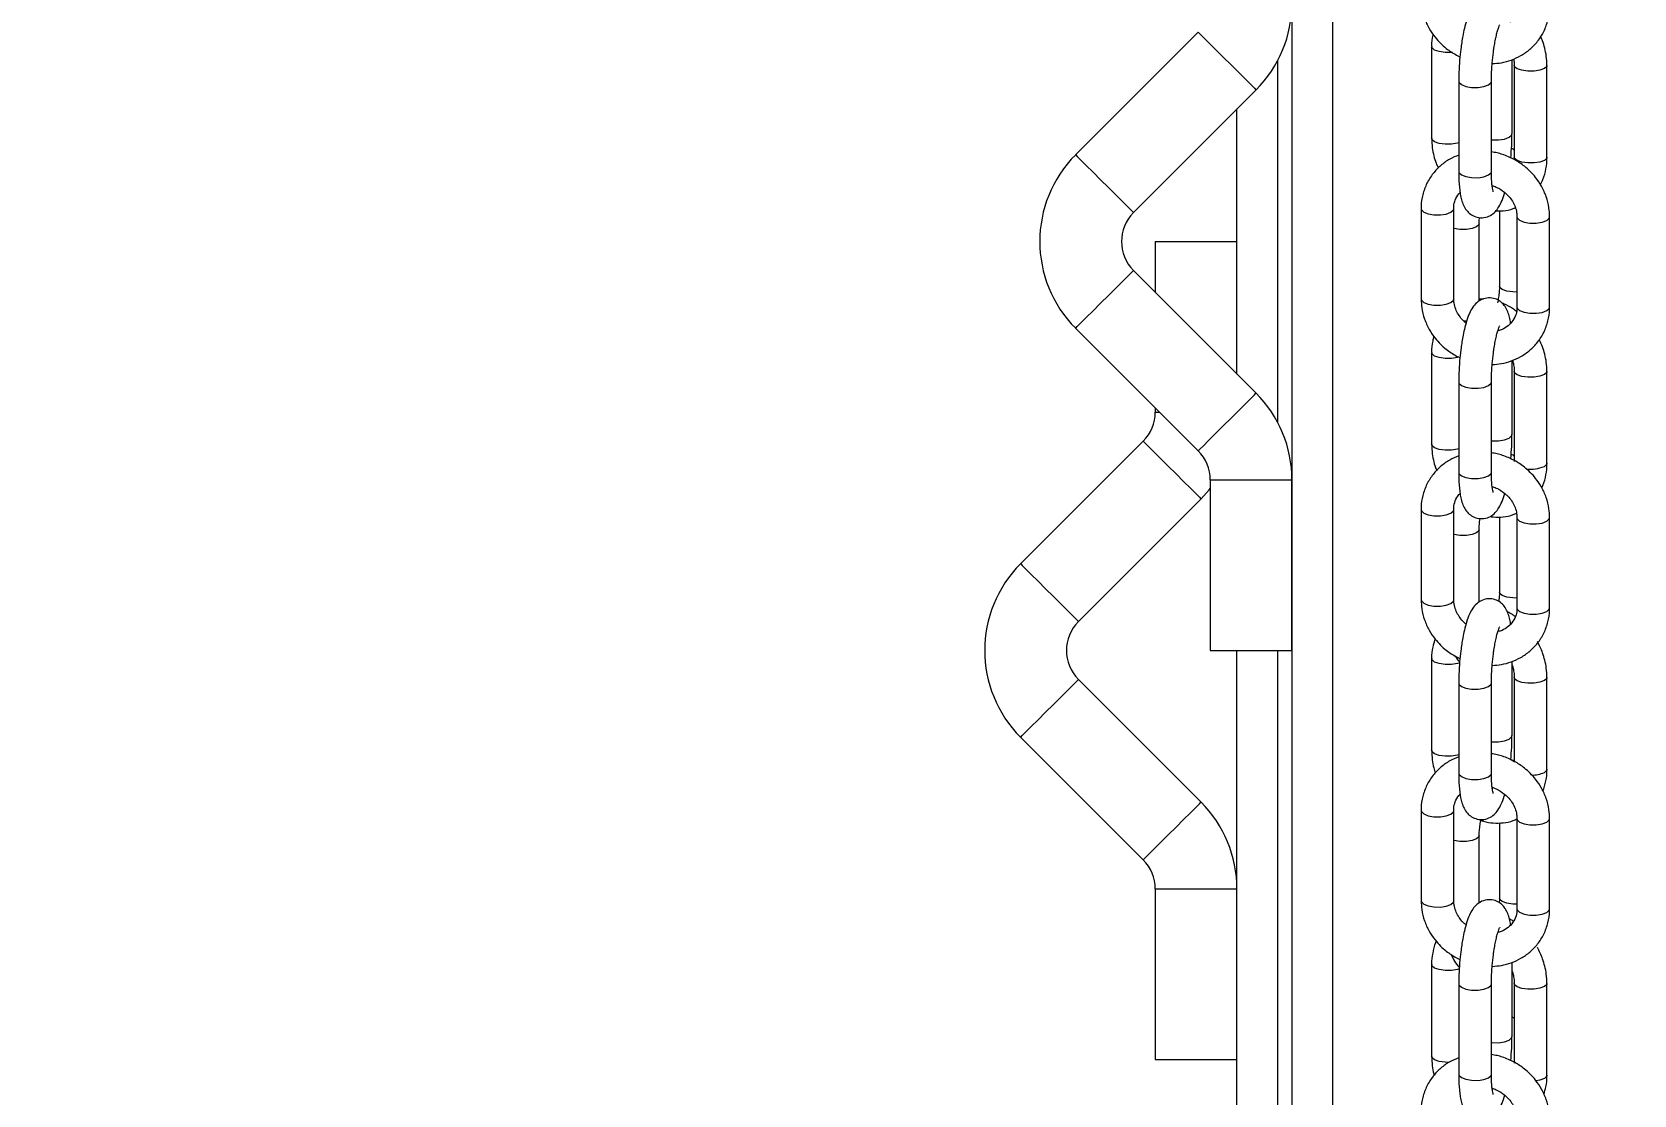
# Model space of a CAD drawing. Header units: millimetres. Extents: x -11024 to 8278, y -7837 to 5770.
# Drawn here: x -3608.6 to -3412.6, y -441.2 to -311.2 of the extents above; entities that cross this region are included whole.
import ezdxf

# ---------------------------------------------------------------- set-up
doc = ezdxf.new("R2010")
doc.units = ezdxf.units.MM
for name, color, linetype in [('DIKOM_ОБЪЕКТ', 7, 'Continuous'), ('DIKOM_РАЗМЕР_ЗОНА', 7, 'Continuous'), ('DIKOM_РАЗМЕР_ОБЪЕКТА', 7, 'Continuous')]:
    doc.layers.add(name, color=color, linetype=linetype)
doc.styles.add('style1', font='arial.ttf', dxfattribs={"width": 0.8})
doc.dimstyles.new('1-50', dxfattribs={"dimtxt": 300, "dimasz": 200, "dimexe": 100, "dimexo": 0, "dimgap": 100, "dimtad": 1, "dimtxsty": 'style1', "dimcen": 200, "dimclrd": 7, "dimclre": 7, "dimclrt": 7, "dimadec": 1, "dimazin": 2, "dimtfac": 1, "dimtmove": 0, "dimatfit": 2, "dimfxl": 0, "dimlwd": 25, "dimlwe": 18, "dimarcsym": 0})

# ---------------------------------------------------------------- blocks, each defined once
blk = doc.blocks.new('*D9')
at = {"layer": 'Defpoints', "color": 0, "transparency": 16777216}
for p in [(3740.68, 3707.51), (-8191.56, -3797.25), (-1076.12, -3797.25)]:
    blk.add_point(p, dxfattribs=at)
at = {"layer": 'DIKOM_РАЗМЕР_ОБЪЕКТА', "color": 7, "lineweight": 18, "transparency": 16777216}
for p, q in [((3740.68, 3707.51), (-8291.56, 3707.51)), ((-1076.12, -3797.25), (-8291.56, -3797.25))]:
    blk.add_line(p, q, dxfattribs=at)
at = {"layer": 'DIKOM_РАЗМЕР_ОБЪЕКТА', "color": 7, "lineweight": 25, "transparency": 16777216}
blk.add_line((-8191.56, 3507.51), (-8191.56, -3597.25), dxfattribs=at)
at = {"layer": 'DIKOM_РАЗМЕР_ОБЪЕКТА', "color": 7, "transparency": 16777216}
for points in [[(-8224.9, 3507.51), (-8158.23, 3507.51), (-8191.56, 3707.51)], [(-8224.9, -3597.25), (-8158.23, -3597.25), (-8191.56, -3797.25)]]:
    blk.add_solid(points, dxfattribs=at)
at = {"layer": 'DIKOM_РАЗМЕР_ОБЪЕКТА', "color": 7, "transparency": 16777216, "insert": (-8444.74, -44.87), "char_height": 300, "attachment_point": 5, "rotation": 90, "style": 'style1'}
blk.add_mtext('7500', dxfattribs=at)
blk = doc.blocks.new('*D10')
at = {"layer": 'Defpoints', "color": 0, "transparency": 16777216}
for p in [(-7791.31, -186.83), (6174.94, -1432.98), (6174.94, -5371.27)]:
    blk.add_point(p, dxfattribs=at)
at = {"layer": 'DIKOM_РАЗМЕР_ОБЪЕКТА', "color": 7, "lineweight": 18, "transparency": 16777216}
for p, q in [((-7791.31, -186.83), (-7791.31, -5471.27)), ((6174.94, -1432.98), (6174.94, -5471.27))]:
    blk.add_line(p, q, dxfattribs=at)
at = {"layer": 'DIKOM_РАЗМЕР_ОБЪЕКТА', "color": 7, "lineweight": 25, "transparency": 16777216}
blk.add_line((-7591.31, -5371.27), (5974.94, -5371.27), dxfattribs=at)
at = {"layer": 'DIKOM_РАЗМЕР_ОБЪЕКТА', "color": 7, "transparency": 16777216}
for points in [[(-7591.31, -5337.93), (-7591.31, -5404.6), (-7791.31, -5371.27)], [(5974.94, -5337.93), (5974.94, -5404.6), (6174.94, -5371.27)]]:
    blk.add_solid(points, dxfattribs=at)
at = {"layer": 'DIKOM_РАЗМЕР_ОБЪЕКТА', "color": 7, "transparency": 16777216, "insert": (-1343.68, -5118.1), "char_height": 300, "attachment_point": 5, "style": 'style1'}
blk.add_mtext('14000', dxfattribs=at)
blk = doc.blocks.new('*D11')
at = {"layer": 'Defpoints', "color": 0, "transparency": 16777216}
for p in [(3316.13, 5770.14), (-10574.15, -5797.25), (-1580.09, -5797.25)]:
    blk.add_point(p, dxfattribs=at)
at = {"layer": 'DIKOM_РАЗМЕР_ЗОНА', "color": 7, "lineweight": 18, "transparency": 16777216}
for p, q in [((3316.13, 5770.14), (-10674.15, 5770.14)), ((-1580.09, -5797.25), (-10674.15, -5797.25))]:
    blk.add_line(p, q, dxfattribs=at)
at = {"layer": 'DIKOM_РАЗМЕР_ЗОНА', "color": 7, "lineweight": 25, "transparency": 16777216}
blk.add_line((-10574.15, 5570.14), (-10574.15, -5597.25), dxfattribs=at)
at = {"layer": 'DIKOM_РАЗМЕР_ЗОНА', "color": 7, "transparency": 16777216}
for points in [[(-10607.49, 5570.14), (-10540.82, 5570.14), (-10574.15, 5770.14)], [(-10607.49, -5597.25), (-10540.82, -5597.25), (-10574.15, -5797.25)]]:
    blk.add_solid(points, dxfattribs=at)
at = {"layer": 'DIKOM_РАЗМЕР_ЗОНА', "color": 7, "transparency": 16777216, "insert": (-10827.33, -172.99), "char_height": 300, "attachment_point": 5, "rotation": 90, "style": 'style1'}
blk.add_mtext('11500', dxfattribs=at)

msp = doc.modelspace()

# ---------------------------------------------------------------- linework, layer by layer
at = {"layer": 'DIKOM_ОБЪЕКТ', "color": 7, "linetype": 'Continuous', "lineweight": 15}
for p, q in [((-3454.452, -1736.829), (-3454.452, 1463.171)), ((-3449.452, -1736.829), (-3449.452, 1463.171)), ((-3465.922, -311.223), (-3480.922, -326.223)), ((-3437.369, -313.015), (-3437.369, -324.239)), ((-3456.184, -358.985), (-3456.184, -314.674)), ((-3434.346, -314.041), (-3433.901, -314.234)), ((-3427.535, -323.644), (-3427.535, -314.6)), ((-3427.263, -315.305), (-3427.263, -326.528)), ((-3423.262, -326.528), (-3423.262, -315.305)), ((-3434.057, -317.215), (-3434.057, -328.251)), ((-3430.056, -328.251), (-3430.056, -317.215)), ((-3473.851, -333.294), (-3458.851, -318.294)), ((-3461.184, -353.032), (-3461.184, -320.627)), ((-3427.691, -326.625), (-3427.648, -326.213)), ((-3427.275, -326.523), (-3427.278, -326.863)), ((-3438.662, -332.81), (-3438.662, -343.846)), ((-3434.662, -343.846), (-3434.662, -332.81)), ((-3429.08, -333.079), (-3429.08, -342.301)), ((-3431.551, -344.123), (-3431.551, -334.654)), ((-3426.93, -333.8), (-3426.93, -344.836)), ((-3422.974, -333.965), (-3422.93, -333.798)), ((-3422.93, -344.836), (-3422.93, -333.8)), ((-3471.19, -336.829), (-3471.19, -343.026)), ((-3471.19, -336.829), (-3461.19, -336.829)), ((-3461.19, -353.026), (-3461.19, -336.829)), ((-3458.851, -355.365), (-3473.851, -340.365)), ((-3434.707, -344.011), (-3434.662, -343.846)), ((-3431.032, -343.869), (-3431.551, -343.877)), ((-3480.922, -347.436), (-3465.922, -362.436)), ((-3437.369, -350.427), (-3437.369, -361.651)), ((-3434.346, -350.828), (-3433.901, -351.021)), ((-3427.535, -360.431), (-3427.535, -351.387)), ((-3427.263, -352.717), (-3427.263, -363.708)), ((-3423.262, -363.94), (-3423.262, -352.717)), ((-3434.057, -354.002), (-3434.057, -365.038)), ((-3430.056, -365.038), (-3430.056, -354.002)), ((-3471.19, -357.168), (-3471.19, -357.687)), ((-3471.19, -357.687), (-3470.671, -357.687)), ((-3472.654, -361.223), (-3487.654, -376.223)), ((-3427.691, -363.412), (-3427.648, -363)), ((-3464.457, -365.971), (-3464.457, -386.829)), ((-3464.457, -365.971), (-3454.458, -365.971)), ((-3454.458, -386.829), (-3454.458, -365.971)), ((-3480.583, -383.294), (-3465.583, -368.294)), ((-3438.662, -369.597), (-3438.662, -380.633)), ((-3434.662, -380.633), (-3434.662, -369.597)), ((-3431.551, -380.91), (-3431.551, -372.066)), ((-3429.08, -370.49), (-3429.08, -379.713)), ((-3426.93, -370.587), (-3426.93, -381.623)), ((-3422.974, -370.752), (-3422.93, -370.585)), ((-3422.93, -381.623), (-3422.93, -370.587)), ((-3434.707, -380.798), (-3434.662, -380.633)), ((-3464.457, -386.829), (-3454.458, -386.829)), ((-3461.184, -787.318), (-3461.184, -386.829)), ((-3456.184, -2136.829), (-3456.184, -386.829)), ((-3437.369, -387.839), (-3437.369, -399.063)), ((-3434.346, -387.615), (-3433.901, -387.807)), ((-3427.535, -397.217), (-3427.535, -388.174)), ((-3465.583, -405.365), (-3480.583, -390.365)), ((-3434.057, -390.789), (-3434.057, -401.824)), ((-3430.056, -401.824), (-3430.056, -390.789)), ((-3427.263, -390.129), (-3427.263, -400.495)), ((-3423.262, -401.352), (-3423.262, -390.129)), ((-3487.654, -397.436), (-3472.654, -412.436)), ((-3427.691, -400.199), (-3427.648, -399.786)), ((-3438.662, -406.383), (-3438.662, -417.419)), ((-3434.662, -417.419), (-3434.662, -406.383)), ((-3426.93, -407.373), (-3426.93, -418.409)), ((-3422.974, -407.538), (-3422.93, -407.372)), ((-3422.93, -418.409), (-3422.93, -407.373)), ((-3431.551, -417.696), (-3431.551, -409.478)), ((-3429.08, -407.902), (-3429.08, -417.125)), ((-3471.19, -415.971), (-3471.19, -436.829)), ((-3471.19, -415.971), (-3461.19, -415.971)), ((-3461.19, -436.829), (-3461.19, -415.971)), ((-3434.707, -417.584), (-3434.662, -417.419)), ((-3437.369, -425.251), (-3437.369, -436.475)), ((-3434.346, -424.401), (-3433.901, -424.594)), ((-3427.535, -434.004), (-3427.535, -424.96)), ((-3434.057, -427.575), (-3434.057, -438.611)), ((-3430.056, -438.611), (-3430.056, -427.575)), ((-3427.263, -427.541), (-3427.263, -437.282)), ((-3423.262, -438.764), (-3423.262, -427.541)), ((-3427.263, -431.784), (-3427.535, -431.674)), ((-3471.19, -436.829), (-3461.19, -436.829)), ((-3427.691, -436.985), (-3427.648, -436.573))]:
    msp.add_line(p, q, dxfattribs=at)
at = {"layer": 'DIKOM_ОБЪЕКТ', "color": 7, "linetype": 'Continuous', "lineweight": 15, "flags": 128}
for points in [[(-3465.922, -311.223), (-3465.914, -311.231), (-3465.718, -311.427), (-3465.275, -311.87), (-3464.618, -312.527), (-3463.795, -313.35), (-3462.868, -314.277), (-3461.905, -315.24), (-3460.978, -316.167), (-3460.155, -316.99), (-3459.498, -317.647), (-3459.055, -318.09), (-3458.859, -318.286), (-3458.851, -318.294)], [(-3434.863, -313.7), (-3434.94, -313.706), (-3435.72, -313.712), (-3436.447, -313.611), (-3437.01, -313.42), (-3437.322, -313.167), (-3437.369, -313.016)], [(-3423.262, -315.304), (-3423.293, -315.429), (-3423.578, -315.686), (-3424.119, -315.885), (-3424.834, -315.996), (-3425.614, -316.001), (-3426.341, -315.901), (-3426.904, -315.709), (-3427.216, -315.456), (-3427.263, -315.301)], [(-3434.057, -317.209), (-3434.024, -317.357), (-3433.736, -317.641), (-3433.193, -317.861), (-3432.477, -317.983)], [(-3432.477, -317.983), (-3431.696, -317.988), (-3430.971, -317.875), (-3430.411, -317.661), (-3430.101, -317.38), (-3430.056, -317.214)], [(-3434.057, -324.773), (-3434.225, -324.819), (-3434.94, -324.93), (-3435.72, -324.935), (-3436.447, -324.835), (-3437.01, -324.643), (-3437.322, -324.39), (-3437.369, -324.24)], [(-3430.056, -324.402), (-3429.956, -324.412), (-3429.175, -324.416), (-3428.45, -324.304), (-3427.89, -324.09), (-3427.58, -323.809), (-3427.536, -323.65)], [(-3480.922, -326.223), (-3480.914, -326.231), (-3480.718, -326.427), (-3480.275, -326.87), (-3479.618, -327.527), (-3478.795, -328.35), (-3477.868, -329.277), (-3476.905, -330.24), (-3475.978, -331.167), (-3475.155, -331.989), (-3474.498, -332.647), (-3474.055, -333.09), (-3473.859, -333.286), (-3473.851, -333.294)], [(-3423.578, -326.91), (-3424.119, -327.109), (-3424.834, -327.22), (-3425.614, -327.225), (-3426.341, -327.124), (-3426.904, -326.933), (-3427.216, -326.68), (-3427.263, -326.528)], [(-3423.262, -326.528), (-3423.293, -326.653), (-3423.578, -326.91)], [(-3434.057, -328.251), (-3434.024, -328.393), (-3433.736, -328.677), (-3433.193, -328.897), (-3432.477, -329.019), (-3431.696, -329.024), (-3430.971, -328.911), (-3430.411, -328.697), (-3430.101, -328.416), (-3430.056, -328.251)], [(-3438.662, -332.811), (-3438.629, -332.951), (-3438.342, -333.236), (-3437.798, -333.456), (-3437.082, -333.578), (-3436.302, -333.582), (-3435.577, -333.47), (-3435.016, -333.256), (-3434.707, -332.975), (-3434.662, -332.814)], [(-3431.551, -334.653), (-3431.582, -334.779), (-3431.866, -335.036), (-3432.407, -335.235), (-3433.122, -335.345), (-3433.903, -335.351), (-3434.629, -335.25), (-3434.662, -335.242)], [(-3426.93, -333.796), (-3426.897, -333.941), (-3426.61, -334.226), (-3426.066, -334.446), (-3425.35, -334.568), (-3424.57, -334.572), (-3423.844, -334.459), (-3423.284, -334.246), (-3422.974, -333.965)], [(-3480.922, -347.436), (-3480.914, -347.428), (-3480.718, -347.232), (-3480.275, -346.789), (-3479.618, -346.132), (-3478.795, -345.309), (-3477.868, -344.382), (-3476.905, -343.419), (-3475.978, -342.492), (-3475.155, -341.669), (-3474.498, -341.012), (-3474.055, -340.569), (-3473.859, -340.373), (-3473.851, -340.365)], [(-3426.93, -343.007), (-3427.432, -342.998), (-3428.159, -342.897), (-3428.721, -342.706), (-3429.034, -342.453), (-3429.08, -342.303)], [(-3438.662, -343.846), (-3438.629, -343.987), (-3438.342, -344.272), (-3437.798, -344.492), (-3437.082, -344.614), (-3436.302, -344.618), (-3435.577, -344.506), (-3435.016, -344.292), (-3434.707, -344.011)], [(-3426.93, -344.836), (-3426.897, -344.977), (-3426.61, -345.262), (-3426.066, -345.482), (-3425.35, -345.604), (-3424.57, -345.608), (-3423.844, -345.495), (-3423.284, -345.282), (-3422.974, -345.001), (-3422.93, -344.836)], [(-3433.081, -346.566), (-3433.122, -346.569), (-3433.425, -346.584)], [(-3434.043, -350.957), (-3434.225, -351.008), (-3434.94, -351.118), (-3435.72, -351.124), (-3436.447, -351.023), (-3437.01, -350.832), (-3437.322, -350.579), (-3437.369, -350.428)], [(-3423.262, -352.716), (-3423.293, -352.841), (-3423.578, -353.098), (-3424.119, -353.297), (-3424.834, -353.408), (-3425.614, -353.413), (-3426.341, -353.313), (-3426.904, -353.121), (-3427.216, -352.868), (-3427.263, -352.713)], [(-3434.057, -353.995), (-3434.024, -354.143), (-3433.736, -354.428), (-3433.193, -354.648), (-3432.477, -354.77)], [(-3432.477, -354.77), (-3431.696, -354.774), (-3430.971, -354.661), (-3430.411, -354.448), (-3430.101, -354.167), (-3430.056, -354)], [(-3465.922, -362.436), (-3465.914, -362.428), (-3465.718, -362.232), (-3465.275, -361.789), (-3464.618, -361.132), (-3463.795, -360.309), (-3462.868, -359.382), (-3461.905, -358.419), (-3460.978, -357.492), (-3460.155, -356.669), (-3459.498, -356.012), (-3459.055, -355.569), (-3458.859, -355.373), (-3458.851, -355.365)], [(-3430.056, -361.189), (-3429.956, -361.198), (-3429.175, -361.203), (-3428.45, -361.09), (-3427.89, -360.877), (-3427.58, -360.596), (-3427.536, -360.437)], [(-3472.654, -361.223), (-3472.646, -361.231), (-3472.45, -361.427), (-3472.007, -361.87), (-3471.35, -362.527), (-3470.527, -363.35), (-3469.6, -364.277), (-3468.637, -365.24), (-3467.71, -366.167), (-3466.887, -366.99), (-3466.23, -367.647), (-3465.787, -368.09), (-3465.591, -368.286), (-3465.583, -368.294)], [(-3434.057, -362.185), (-3434.225, -362.231), (-3434.94, -362.342), (-3435.72, -362.347), (-3436.447, -362.247), (-3437.01, -362.055), (-3437.322, -361.802), (-3437.369, -361.652)], [(-3423.262, -363.94), (-3423.293, -364.065), (-3423.578, -364.322)], [(-3434.057, -365.038), (-3434.024, -365.179), (-3433.736, -365.464), (-3433.193, -365.684), (-3432.477, -365.806), (-3431.696, -365.81), (-3430.971, -365.697), (-3430.411, -365.484), (-3430.101, -365.203), (-3430.056, -365.038)], [(-3465.583, -368.294), (-3464.595, -367.203), (-3464.457, -367.034)], [(-3438.662, -369.598), (-3438.629, -369.738), (-3438.342, -370.023), (-3437.798, -370.243), (-3437.082, -370.364), (-3436.302, -370.369), (-3435.577, -370.256), (-3435.016, -370.043), (-3434.707, -369.762), (-3434.662, -369.601)], [(-3431.551, -372.065), (-3431.582, -372.19), (-3431.866, -372.448), (-3432.407, -372.647), (-3433.122, -372.757), (-3433.903, -372.763), (-3434.629, -372.662), (-3434.662, -372.654)], [(-3426.93, -370.582), (-3426.897, -370.728), (-3426.61, -371.013), (-3426.066, -371.233), (-3425.35, -371.354), (-3424.57, -371.359), (-3423.844, -371.246), (-3423.284, -371.033), (-3422.974, -370.752)], [(-3487.654, -376.223), (-3487.646, -376.231), (-3487.45, -376.427), (-3487.007, -376.87), (-3486.35, -377.527), (-3485.527, -378.35), (-3484.6, -379.277), (-3483.637, -380.24), (-3482.71, -381.167), (-3481.887, -381.99), (-3481.23, -382.647), (-3480.787, -383.09), (-3480.591, -383.286), (-3480.583, -383.294)], [(-3426.93, -380.419), (-3427.432, -380.41), (-3428.159, -380.309), (-3428.721, -380.118), (-3429.034, -379.865), (-3429.08, -379.715)], [(-3438.662, -380.633), (-3438.629, -380.774), (-3438.342, -381.059), (-3437.798, -381.279), (-3437.082, -381.4), (-3436.302, -381.405), (-3435.577, -381.292), (-3435.016, -381.079), (-3434.707, -380.798)], [(-3426.93, -381.623), (-3426.897, -381.764), (-3426.61, -382.049), (-3426.066, -382.269), (-3425.35, -382.39), (-3424.57, -382.395), (-3423.844, -382.282), (-3423.284, -382.069), (-3422.974, -381.788), (-3422.93, -381.623)], [(-3433.921, -388.328), (-3434.225, -388.42), (-3434.94, -388.53), (-3435.72, -388.536), (-3436.447, -388.435), (-3437.01, -388.244), (-3437.322, -387.991), (-3437.369, -387.84)], [(-3487.654, -397.436), (-3487.646, -397.428), (-3487.45, -397.232), (-3487.007, -396.789), (-3486.35, -396.132), (-3485.527, -395.309), (-3484.6, -394.382), (-3483.637, -393.419), (-3482.71, -392.492), (-3481.887, -391.669), (-3481.23, -391.012), (-3480.787, -390.569), (-3480.591, -390.373), (-3480.583, -390.365)], [(-3434.057, -390.782), (-3434.024, -390.93), (-3433.736, -391.215), (-3433.193, -391.435), (-3432.477, -391.556)], [(-3432.477, -391.556), (-3431.696, -391.561), (-3430.971, -391.448), (-3430.411, -391.235), (-3430.101, -390.954), (-3430.056, -390.787)], [(-3423.262, -390.128), (-3423.293, -390.253), (-3423.578, -390.51), (-3424.119, -390.709), (-3424.834, -390.82), (-3425.614, -390.825), (-3426.341, -390.725), (-3426.904, -390.533), (-3427.216, -390.28), (-3427.263, -390.125)], [(-3430.056, -397.976), (-3429.956, -397.985), (-3429.175, -397.99), (-3428.45, -397.877), (-3427.89, -397.664), (-3427.58, -397.382), (-3427.536, -397.224)], [(-3434.057, -399.597), (-3434.225, -399.643), (-3434.94, -399.754), (-3435.72, -399.759), (-3436.447, -399.659), (-3437.01, -399.467), (-3437.322, -399.214), (-3437.369, -399.064)], [(-3423.262, -401.352), (-3423.293, -401.477), (-3423.578, -401.734)], [(-3434.057, -401.824), (-3434.024, -401.966), (-3433.736, -402.251), (-3433.193, -402.471), (-3432.477, -402.592), (-3431.696, -402.597), (-3430.971, -402.484), (-3430.411, -402.271), (-3430.101, -401.989), (-3430.056, -401.824)], [(-3472.654, -412.436), (-3472.646, -412.428), (-3472.45, -412.232), (-3472.007, -411.789), (-3471.35, -411.132), (-3470.527, -410.309), (-3469.6, -409.382), (-3468.637, -408.419), (-3467.71, -407.492), (-3466.887, -406.669), (-3466.23, -406.012), (-3465.787, -405.569), (-3465.591, -405.373), (-3465.583, -405.365)], [(-3438.662, -406.385), (-3438.629, -406.525), (-3438.342, -406.81), (-3437.798, -407.03), (-3437.082, -407.151), (-3436.302, -407.156), (-3435.577, -407.043), (-3435.016, -406.83), (-3434.707, -406.548), (-3434.662, -406.388)], [(-3426.93, -407.369), (-3426.897, -407.515), (-3426.61, -407.8), (-3426.066, -408.02), (-3425.35, -408.141), (-3424.57, -408.146), (-3423.844, -408.033), (-3423.284, -407.819), (-3422.974, -407.538)], [(-3431.551, -409.477), (-3431.582, -409.602), (-3431.866, -409.86), (-3432.407, -410.059), (-3433.122, -410.169), (-3433.903, -410.175), (-3434.629, -410.074), (-3434.662, -410.066)], [(-3438.662, -417.419), (-3438.629, -417.561), (-3438.342, -417.846), (-3437.798, -418.066), (-3437.082, -418.187), (-3436.302, -418.192), (-3435.577, -418.079), (-3435.016, -417.866), (-3434.707, -417.584)], [(-3426.93, -417.831), (-3427.432, -417.822), (-3428.159, -417.721), (-3428.721, -417.53), (-3429.034, -417.277), (-3429.08, -417.127)], [(-3426.93, -418.409), (-3426.897, -418.551), (-3426.61, -418.836), (-3426.066, -419.055), (-3425.35, -419.177), (-3424.57, -419.182), (-3423.844, -419.069), (-3423.284, -418.856), (-3422.974, -418.574), (-3422.93, -418.409)], [(-3433.961, -425.754), (-3434.225, -425.832), (-3434.94, -425.942), (-3435.72, -425.948), (-3436.447, -425.847), (-3437.01, -425.656), (-3437.322, -425.403), (-3437.369, -425.252)], [(-3434.057, -427.569), (-3434.024, -427.717), (-3433.736, -428.001), (-3433.193, -428.221), (-3432.477, -428.343)], [(-3432.477, -428.343), (-3431.696, -428.348), (-3430.971, -428.235), (-3430.411, -428.021), (-3430.101, -427.74), (-3430.056, -427.574)], [(-3423.262, -427.539), (-3423.293, -427.665), (-3423.578, -427.922), (-3424.119, -428.121), (-3424.834, -428.232), (-3425.614, -428.237), (-3426.341, -428.137), (-3426.904, -427.945), (-3427.216, -427.692), (-3427.263, -427.537)], [(-3430.056, -434.762), (-3429.956, -434.772), (-3429.175, -434.777), (-3428.45, -434.664), (-3427.89, -434.45), (-3427.58, -434.169), (-3427.536, -434.01)], [(-3435.222, -437.18), (-3435.72, -437.171), (-3436.447, -437.071), (-3437.01, -436.879), (-3437.322, -436.626), (-3437.369, -436.476)], [(-3434.057, -438.611), (-3434.024, -438.753), (-3433.736, -439.037), (-3433.193, -439.257), (-3432.477, -439.379), (-3431.696, -439.384), (-3430.971, -439.271), (-3430.411, -439.057), (-3430.101, -438.776), (-3430.056, -438.611)], [(-3423.262, -438.764), (-3423.293, -438.889), (-3423.578, -439.146)], [(-3423.578, -439.146), (-3424.119, -439.345), (-3424.595, -439.431)]]:
    msp.add_lwpolyline(points, dxfattribs=at)
at = {"layer": 'DIKOM_ОБЪЕКТ', "color": 7, "linetype": 'Continuous', "lineweight": 15}
for centre, radius, start, end in [((-3469.458, -307.687), 15, 315, 0), ((-3470.315, -336.829), 15, 135, 225), ((-3470.315, -336.829), 5, 135, 225), ((-3469.458, -365.971), 15, 0, 45), ((-3476.19, -357.687), 5, 315, 0), ((-3469.458, -365.971), 5, 0, 45), ((-3425.26, -360.247), 4.408, 262.85044, 292.4295), ((-3477.048, -386.829), 15, 135, 225), ((-3477.048, -386.829), 5, 135, 225), ((-3425.119, -398.237), 3.821, 269.96151, 293.77721), ((-3476.19, -415.971), 15, 0, 45), ((-3476.19, -415.971), 5, 0, 45)]:
    msp.add_arc(centre, radius, start, end, dxfattribs=at)
for points, knots in [([(-3438.638, -307.061), (-3438.632, -307.425), (-3438.617, -308.254), (-3438.279, -309.517), (-3437.72, -310.765), (-3437.031, -311.79), (-3436.309, -312.595), (-3435.459, -313.361), (-3434.768, -313.783), (-3434.346, -314.041)], [0, 0, 0, 0, 0.1299677, 0.296243, 0.4584187, 0.608157, 0.7230869, 0.8310062, 1, 1, 1, 1]), ([(-3427.706, -310.018), (-3427.715, -309.952), (-3427.756, -309.631), (-3427.877, -309.121), (-3428.09, -308.48), (-3428.426, -307.881), (-3428.937, -307.357), (-3429.608, -306.997), (-3430.432, -306.881), (-3431.25, -307.085), (-3431.916, -307.541), (-3432.402, -308.132), (-3432.773, -308.842), (-3433.091, -309.719), (-3433.353, -310.701), (-3433.547, -311.632), (-3433.692, -312.486), (-3433.83, -313.462), (-3433.901, -314.195), (-3433.944, -314.646)], [0, 0, 0, 0, 0.015705, 0.0761447, 0.1395539, 0.1989892, 0.2476949, 0.2972637, 0.3499864, 0.4072539, 0.4610837, 0.5213086, 0.5969339, 0.6808847, 0.7577765, 0.8216574, 0.8711436, 0.9207438, 1, 1, 1, 1]), ([(-3429.965, -315.084), (-3429.586, -315.056), (-3428.783, -314.996), (-3427.591, -314.664), (-3426.41, -314.125), (-3425.315, -313.355), (-3424.359, -312.36), (-3423.588, -311.149), (-3423.111, -309.792), (-3422.906, -308.728), (-3422.947, -308.153), (-3422.954, -308.047)], [0, 0, 0, 0, 0.100926, 0.2132952, 0.33017442, 0.4512268, 0.57660887, 0.70699745, 0.84350924, 0.97131299, 1, 1, 1, 1]), ([(-3437.205, -311.469), (-3437.218, -311.513), (-3437.349, -311.973), (-3437.397, -312.505), (-3437.364, -312.987), (-3437.362, -313.018)], [0, 0, 0, 0, 0.0905133, 0.9402885, 1, 1, 1, 1]), ([(-3430.055, -317.214), (-3430.054, -317.026), (-3430.052, -316.597), (-3430.022, -315.845), (-3429.954, -314.846), (-3429.856, -313.935), (-3429.738, -313.093), (-3429.628, -312.443), (-3429.49, -311.77), (-3429.347, -311.198), (-3429.208, -310.75), (-3429.102, -310.468), (-3429.03, -310.336), (-3429.042, -310.352), (-3429.044, -310.356)], [0, 0, 0, 0, 0.0688381, 0.1569671, 0.2583567, 0.4057976, 0.4635221, 0.5565717, 0.6477983, 0.7393859, 0.827004, 0.9080623, 0.9807938, 1, 1, 1, 1]), ([(-3423.269, -315.302), (-3423.281, -314.923), (-3423.302, -314.219), (-3423.512, -313.212), (-3423.734, -312.4), (-3423.955, -311.941), (-3424.04, -311.765)], [0, 0, 0, 0, 0.3164183, 0.5888547, 0.8422208, 1, 1, 1, 1]), ([(-3433.944, -314.646), (-3433.98, -315.147), (-3434.029, -315.844), (-3434.055, -316.696), (-3434.053, -317.043), (-3434.053, -317.209)], [0, 0, 0, 0, 0.5721797, 0.7960649, 1, 1, 1, 1]), ([(-3427.344, -314.512), (-3427.313, -314.678), (-3427.262, -314.951), (-3427.272, -315.201), (-3427.275, -315.299)], [0, 0, 0, 0, 0.6092919, 1, 1, 1, 1]), ([(-3437.362, -324.241), (-3437.351, -324.62), (-3437.329, -325.325), (-3437.12, -326.332), (-3436.887, -327.171), (-3436.653, -327.656), (-3436.555, -327.858)], [0, 0, 0, 0, 0.30916037, 0.57531942, 0.8228313, 1, 1, 1, 1]), ([(-3427.648, -326.213), (-3427.612, -325.712), (-3427.563, -325.015), (-3427.537, -324.163), (-3427.539, -323.816), (-3427.539, -323.65)], [0, 0, 0, 0, 0.5721119, 0.7960089, 1, 1, 1, 1]), ([(-3434.057, -326.259), (-3434.428, -326.414), (-3435.212, -326.742), (-3436.276, -327.507), (-3437.233, -328.498), (-3438.004, -329.71), (-3438.481, -331.067), (-3438.686, -332.131), (-3438.645, -332.707), (-3438.638, -332.812)], [0, 0, 0, 0, 0.1393354, 0.2948722, 0.4559767, 0.6235041, 0.7989103, 0.9631218, 1, 1, 1, 1]), ([(-3422.954, -333.798), (-3422.96, -333.434), (-3422.975, -332.605), (-3423.313, -331.342), (-3423.871, -330.094), (-3424.562, -329.07), (-3425.282, -328.263), (-3426.136, -327.505), (-3427.259, -326.757), (-3428.413, -326.264), (-3429.366, -325.982), (-3429.82, -325.914), (-3430.056, -325.878)], [0, 0, 0, 0, 0.0969032, 0.2209069, 0.3418486, 0.4535109, 0.539218, 0.6196983, 0.7457273, 0.8819531, 0.9385489, 1, 1, 1, 1]), ([(-3427.263, -325.661), (-3427.304, -325.622), (-3427.402, -325.53), (-3427.529, -325.482), (-3427.602, -325.454)], [0, 0, 0, 0, 0.4270183, 1, 1, 1, 1]), ([(-3424.07, -329.862), (-3423.956, -329.654), (-3423.632, -329.063), (-3423.375, -327.96), (-3423.233, -327.039), (-3423.267, -326.557), (-3423.269, -326.526)], [0, 0, 0, 0, 0.20998655, 0.59708557, 0.97361859, 1, 1, 1, 1]), ([(-3434.053, -328.245), (-3434.054, -328.378), (-3434.056, -328.812), (-3434.029, -329.506), (-3433.967, -330.312), (-3433.866, -331.055), (-3433.717, -331.742), (-3433.502, -332.378), (-3433.166, -332.979), (-3432.655, -333.502), (-3431.983, -333.862), (-3431.161, -333.978), (-3430.342, -333.774), (-3429.676, -333.318), (-3429.19, -332.728), (-3428.821, -332.01), (-3428.575, -331.379), (-3428.457, -330.93), (-3428.437, -330.852)], [0, 0, 0, 0, 0.02816714, 0.09190058, 0.15825374, 0.22551564, 0.29405764, 0.36595502, 0.43334689, 0.48857982, 0.54478989, 0.60459265, 0.6695192, 0.73058148, 0.79884019, 0.88460796, 0.97981181, 1, 1, 1, 1]), ([(-3429.829, -330.74), (-3429.828, -330.742), (-3429.811, -330.775), (-3429.868, -330.632), (-3429.925, -330.335), (-3429.997, -329.813), (-3430.041, -329.126), (-3430.06, -328.562), (-3430.056, -328.272), (-3430.055, -328.25)], [0, 0, 0, 0, 0.0147903, 0.1783189, 0.3526205, 0.5396457, 0.7833561, 0.9834332, 1, 1, 1, 1]), ([(-3434.641, -332.811), (-3434.647, -332.722), (-3434.671, -332.349), (-3434.482, -331.723), (-3434.222, -331.14), (-3433.94, -330.889), (-3433.886, -330.841)], [0, 0, 0, 0, 0.1158266, 0.4856578, 0.9011243, 1, 1, 1, 1]), ([(-3429.966, -329.994), (-3429.895, -330.013), (-3429.618, -330.089), (-3429.359, -330.225), (-3429.167, -330.327)], [0, 0, 0, 0, 0.256682, 1, 1, 1, 1]), ([(-3429.167, -330.327), (-3428.842, -330.534), (-3428.388, -330.824), (-3427.851, -331.384), (-3427.464, -331.904), (-3427.137, -332.574), (-3426.948, -333.225), (-3426.95, -333.63), (-3426.951, -333.798)], [0, 0, 0, 0, 0.247196, 0.3461305, 0.5102284, 0.6814958, 0.8679172, 1, 1, 1, 1]), ([(-3429.527, -333.085), (-3429.22, -333.089), (-3428.494, -333.099), (-3427.677, -332.946), (-3427.219, -332.723), (-3427.133, -332.681)], [0, 0, 0, 0, 0.3720415, 0.8820157, 1, 1, 1, 1]), ([(-3431.549, -334.652), (-3431.55, -334.641), (-3431.559, -334.448), (-3431.546, -334.183), (-3431.515, -333.929), (-3431.509, -333.88)], [0, 0, 0, 0, 0.0450264, 0.8159429, 1, 1, 1, 1]), ([(-3429.082, -342.303), (-3429.081, -342.314), (-3429.072, -342.508), (-3429.104, -342.962), (-3429.172, -343.627), (-3429.269, -344.093), (-3429.315, -344.316)], [0, 0, 0, 0, 0.01788678, 0.32084429, 0.6748653, 1, 1, 1, 1]), ([(-3438.638, -343.848), (-3438.632, -344.211), (-3438.617, -345.04), (-3438.279, -346.304), (-3437.72, -347.552), (-3437.031, -348.577), (-3436.309, -349.381), (-3435.459, -350.147), (-3434.768, -350.57), (-3434.346, -350.828)], [0, 0, 0, 0, 0.1299671, 0.2962418, 0.4584229, 0.6081549, 0.7230843, 0.8310032, 1, 1, 1, 1]), ([(-3433.155, -346.794), (-3433.223, -346.748), (-3433.417, -346.616), (-3433.736, -346.257), (-3434.13, -345.744), (-3434.454, -345.071), (-3434.644, -344.421), (-3434.642, -344.016), (-3434.641, -343.848)], [0, 0, 0, 0, 0.0653547, 0.1882122, 0.3919897, 0.6046703, 0.8361693, 1, 1, 1, 1]), ([(-3427.706, -346.805), (-3427.715, -346.738), (-3427.756, -346.418), (-3427.877, -345.907), (-3428.09, -345.266), (-3428.426, -344.667), (-3428.937, -344.144), (-3429.608, -343.784), (-3430.432, -343.667), (-3431.25, -343.871), (-3431.916, -344.328), (-3432.402, -344.919), (-3432.773, -345.629), (-3433.091, -346.506), (-3433.353, -347.487), (-3433.547, -348.419), (-3433.692, -349.273), (-3433.83, -350.249), (-3433.901, -350.982), (-3433.944, -351.433)], [0, 0, 0, 0, 0.0157238, 0.0761636, 0.1395708, 0.1989886, 0.2476944, 0.2972619, 0.3499847, 0.4072524, 0.4610822, 0.5213072, 0.5969307, 0.680884, 0.7577759, 0.8216569, 0.87114, 0.9207437, 1, 1, 1, 1]), ([(-3429.965, -351.87), (-3429.586, -351.842), (-3428.783, -351.783), (-3427.591, -351.451), (-3426.41, -350.911), (-3425.315, -350.141), (-3424.359, -349.147), (-3423.588, -347.936), (-3423.111, -346.579), (-3422.906, -345.514), (-3422.947, -344.939), (-3422.954, -344.834)], [0, 0, 0, 0, 0.1009269, 0.2132966, 0.3301763, 0.4512291, 0.5766117, 0.7069966, 0.8435136, 0.9713178, 1, 1, 1, 1]), ([(-3426.951, -344.834), (-3426.945, -344.923), (-3426.922, -345.296), (-3427.1, -345.93), (-3427.501, -346.678), (-3428.15, -347.269), (-3428.759, -347.624), (-3429.164, -347.708), (-3429.264, -347.729)], [0, 0, 0, 0, 0.0643069, 0.2693524, 0.4997605, 0.7238812, 0.9321813, 1, 1, 1, 1]), ([(-3427.002, -345.375), (-3427.16, -345.256), (-3427.632, -344.898), (-3428.223, -344.563), (-3428.663, -344.412), (-3428.745, -344.384)], [0, 0, 0, 0, 0.2904697, 0.8687119, 1, 1, 1, 1]), ([(-3437.082, -348.44), (-3437.139, -348.63), (-3437.32, -349.233), (-3437.398, -349.917), (-3437.364, -350.399), (-3437.362, -350.43)], [0, 0, 0, 0, 0.3002062, 0.9540288, 1, 1, 1, 1]), ([(-3430.055, -354.001), (-3430.054, -353.812), (-3430.052, -353.384), (-3430.022, -352.632), (-3429.954, -351.633), (-3429.856, -350.721), (-3429.738, -349.88), (-3429.628, -349.23), (-3429.49, -348.557), (-3429.347, -347.985), (-3429.208, -347.537), (-3429.102, -347.254), (-3429.03, -347.122), (-3429.042, -347.139), (-3429.044, -347.142)], [0, 0, 0, 0, 0.0688359, 0.1569699, 0.2583719, 0.4058212, 0.463549, 0.5565979, 0.6478351, 0.7394233, 0.8270464, 0.908112, 0.9808464, 1, 1, 1, 1]), ([(-3423.269, -352.714), (-3423.281, -352.335), (-3423.302, -351.631), (-3423.51, -350.624), (-3423.777, -349.687), (-3424.06, -349.109), (-3424.205, -348.813)], [0, 0, 0, 0, 0.2855917, 0.5315327, 0.7602096, 1, 1, 1, 1]), ([(-3433.944, -351.433), (-3433.98, -351.934), (-3434.029, -352.631), (-3434.055, -353.483), (-3434.053, -353.83), (-3434.053, -353.995)], [0, 0, 0, 0, 0.5721697, 0.7960816, 1, 1, 1, 1]), ([(-3427.469, -351.356), (-3427.435, -351.48), (-3427.337, -351.835), (-3427.264, -352.301), (-3427.273, -352.613), (-3427.275, -352.711)], [0, 0, 0, 0, 0.2672095, 0.7699921, 1, 1, 1, 1]), ([(-3427.648, -363), (-3427.612, -362.499), (-3427.563, -361.802), (-3427.537, -360.95), (-3427.539, -360.602), (-3427.539, -360.437)], [0, 0, 0, 0, 0.5721468, 0.7960035, 1, 1, 1, 1]), ([(-3437.362, -361.653), (-3437.351, -362.032), (-3437.33, -362.737), (-3437.116, -363.742), (-3436.938, -364.436), (-3436.776, -364.783), (-3436.747, -364.845)], [0, 0, 0, 0, 0.3524973, 0.6559655, 0.9381897, 1, 1, 1, 1]), ([(-3434.057, -363.045), (-3434.428, -363.201), (-3435.212, -363.529), (-3436.276, -364.294), (-3437.233, -365.285), (-3438.004, -366.497), (-3438.481, -367.854), (-3438.686, -368.918), (-3438.645, -369.493), (-3438.638, -369.599)], [0, 0, 0, 0, 0.1393382, 0.2948715, 0.4559762, 0.6235037, 0.7989101, 0.9631217, 1, 1, 1, 1]), ([(-3422.954, -370.584), (-3422.96, -370.221), (-3422.975, -369.392), (-3423.313, -368.129), (-3423.871, -366.88), (-3424.562, -365.856), (-3425.282, -365.05), (-3426.136, -364.291), (-3427.259, -363.544), (-3428.413, -363.051), (-3429.366, -362.769), (-3429.82, -362.701), (-3430.056, -362.665)], [0, 0, 0, 0, 0.0969032, 0.2209021, 0.3418483, 0.4535106, 0.5392189, 0.6196992, 0.7457282, 0.881954, 0.9385498, 1, 1, 1, 1]), ([(-3427.263, -363.073), (-3427.305, -363.034), (-3427.413, -362.934), (-3427.553, -362.881), (-3427.639, -362.848)], [0, 0, 0, 0, 0.3872383, 1, 1, 1, 1]), ([(-3423.895, -366.929), (-3423.845, -366.833), (-3423.589, -366.352), (-3423.38, -365.369), (-3423.233, -364.451), (-3423.267, -363.969), (-3423.269, -363.938)], [0, 0, 0, 0, 0.1081062, 0.5451258, 0.970234, 1, 1, 1, 1]), ([(-3434.053, -365.032), (-3434.054, -365.165), (-3434.056, -365.599), (-3434.029, -366.292), (-3433.966, -367.099), (-3433.866, -367.841), (-3433.717, -368.529), (-3433.502, -369.165), (-3433.166, -369.765), (-3432.655, -370.289), (-3431.984, -370.648), (-3431.16, -370.765), (-3430.342, -370.561), (-3429.676, -370.105), (-3429.19, -369.514), (-3428.821, -368.797), (-3428.575, -368.166), (-3428.457, -367.717), (-3428.437, -367.639)], [0, 0, 0, 0, 0.0281781, 0.0919105, 0.1582442, 0.2255292, 0.2940676, 0.3659638, 0.4333547, 0.4885868, 0.544796, 0.6045832, 0.6695243, 0.7305856, 0.7988433, 0.8846097, 0.9798121, 1, 1, 1, 1]), ([(-3429.829, -367.526), (-3429.828, -367.529), (-3429.811, -367.561), (-3429.868, -367.419), (-3429.925, -367.122), (-3429.997, -366.599), (-3430.041, -365.913), (-3430.06, -365.348), (-3430.056, -365.059), (-3430.055, -365.037)], [0, 0, 0, 0, 0.0147897, 0.1783111, 0.3525994, 0.5396245, 0.7833242, 0.9833925, 1, 1, 1, 1]), ([(-3434.641, -369.598), (-3434.647, -369.509), (-3434.671, -369.136), (-3434.482, -368.509), (-3434.222, -367.927), (-3433.94, -367.676), (-3433.886, -367.628)], [0, 0, 0, 0, 0.11584237, 0.48566702, 0.90112609, 1, 1, 1, 1]), ([(-3429.966, -366.781), (-3429.895, -366.8), (-3429.618, -366.876), (-3429.359, -367.012), (-3429.167, -367.113)], [0, 0, 0, 0, 0.2566746, 1, 1, 1, 1]), ([(-3429.167, -367.113), (-3428.842, -367.321), (-3428.388, -367.611), (-3427.851, -368.17), (-3427.464, -368.69), (-3427.137, -369.361), (-3426.948, -370.012), (-3426.95, -370.417), (-3426.951, -370.585)], [0, 0, 0, 0, 0.2471903, 0.3461257, 0.5102247, 0.6814934, 0.8679162, 1, 1, 1, 1]), ([(-3430.229, -370.431), (-3430.095, -370.458), (-3429.555, -370.563), (-3428.593, -370.503), (-3427.624, -370.343), (-3427.119, -370.091), (-3426.985, -370.023)], [0, 0, 0, 0, 0.1201719, 0.4855901, 0.8627051, 1, 1, 1, 1]), ([(-3431.549, -372.064), (-3431.55, -372.053), (-3431.559, -371.859), (-3431.524, -371.405), (-3431.488, -370.948), (-3431.438, -370.691), (-3431.435, -370.677)], [0, 0, 0, 0, 0.02548316, 0.46114804, 0.97053726, 1, 1, 1, 1]), ([(-3429.082, -379.715), (-3429.081, -379.726), (-3429.072, -379.92), (-3429.095, -380.305), (-3429.142, -380.681), (-3429.164, -380.851)], [0, 0, 0, 0, 0.031301, 0.5605423, 1, 1, 1, 1]), ([(-3438.638, -380.635), (-3438.632, -380.998), (-3438.617, -381.827), (-3438.279, -383.09), (-3437.72, -384.339), (-3437.031, -385.363), (-3436.309, -386.168), (-3435.459, -386.934), (-3434.768, -387.357), (-3434.346, -387.615)], [0, 0, 0, 0, 0.1299613, 0.2962433, 0.4584193, 0.6081522, 0.7230872, 0.8310022, 1, 1, 1, 1]), ([(-3433.155, -383.58), (-3433.223, -383.535), (-3433.417, -383.403), (-3433.736, -383.044), (-3434.13, -382.53), (-3434.454, -381.858), (-3434.644, -381.207), (-3434.642, -380.802), (-3434.641, -380.634)], [0, 0, 0, 0, 0.0653547, 0.1882122, 0.3919897, 0.6046703, 0.8361693, 1, 1, 1, 1]), ([(-3427.706, -383.591), (-3427.715, -383.525), (-3427.756, -383.204), (-3427.877, -382.694), (-3428.09, -382.053), (-3428.426, -381.454), (-3428.937, -380.931), (-3429.608, -380.571), (-3430.432, -380.454), (-3431.25, -380.658), (-3431.916, -381.114), (-3432.402, -381.706), (-3432.773, -382.415), (-3433.091, -383.293), (-3433.353, -384.274), (-3433.547, -385.205), (-3433.692, -386.06), (-3433.83, -387.036), (-3433.901, -387.769), (-3433.944, -388.219)], [0, 0, 0, 0, 0.0157238, 0.0761639, 0.1395712, 0.1989892, 0.2476952, 0.2972629, 0.3499858, 0.4072536, 0.4611001, 0.5213057, 0.5969294, 0.6808829, 0.7577751, 0.8216564, 0.8711396, 0.9207434, 1, 1, 1, 1]), ([(-3429.965, -388.657), (-3429.586, -388.629), (-3428.783, -388.57), (-3427.591, -388.238), (-3426.41, -387.698), (-3425.315, -386.928), (-3424.359, -385.934), (-3423.588, -384.722), (-3423.111, -383.365), (-3422.906, -382.301), (-3422.947, -381.726), (-3422.954, -381.621)], [0, 0, 0, 0, 0.1009261, 0.2132954, 0.3301747, 0.4512272, 0.576613, 0.7069975, 0.843514, 0.9713179, 1, 1, 1, 1]), ([(-3426.951, -381.621), (-3426.945, -381.71), (-3426.922, -382.083), (-3427.1, -382.717), (-3427.501, -383.465), (-3428.15, -384.056), (-3428.759, -384.411), (-3429.164, -384.495), (-3429.264, -384.516)], [0, 0, 0, 0, 0.06430689, 0.26935254, 0.49969975, 0.72387897, 0.93218368, 1, 1, 1, 1]), ([(-3427.128, -382.695), (-3427.244, -382.605), (-3427.549, -382.368), (-3427.888, -382.203), (-3428.099, -382.101)], [0, 0, 0, 0, 0.3790119, 1, 1, 1, 1]), ([(-3430.055, -390.787), (-3430.054, -390.599), (-3430.052, -390.17), (-3430.022, -389.419), (-3429.954, -388.419), (-3429.856, -387.508), (-3429.738, -386.667), (-3429.628, -386.017), (-3429.49, -385.343), (-3429.347, -384.771), (-3429.208, -384.323), (-3429.102, -384.041), (-3429.03, -383.909), (-3429.042, -383.925), (-3429.044, -383.929)], [0, 0, 0, 0, 0.068836, 0.1569701, 0.2583656, 0.4058218, 0.4635433, 0.5565984, 0.6478357, 0.739424, 0.8270473, 0.9081103, 0.9808461, 1, 1, 1, 1]), ([(-3436.958, -385.41), (-3437.062, -385.745), (-3437.292, -386.492), (-3437.398, -387.329), (-3437.364, -387.811), (-3437.362, -387.842)], [0, 0, 0, 0, 0.4313103, 0.9626632, 1, 1, 1, 1]), ([(-3423.269, -390.126), (-3423.281, -389.747), (-3423.303, -389.043), (-3423.508, -388.035), (-3423.834, -386.928), (-3424.201, -386.188), (-3424.429, -385.73)], [0, 0, 0, 0, 0.2522288, 0.4694496, 0.6714344, 1, 1, 1, 1]), ([(-3434.489, -387.52), (-3434.341, -387.766), (-3434.191, -388.018), (-3433.969, -388.204), (-3433.964, -388.208)], [0, 0, 0, 0, 0.9770152, 1, 1, 1, 1]), ([(-3433.944, -388.219), (-3433.98, -388.72), (-3434.029, -389.417), (-3434.055, -390.269), (-3434.053, -390.617), (-3434.053, -390.782)], [0, 0, 0, 0, 0.5721589, 0.7960203, 1, 1, 1, 1]), ([(-3427.535, -388.591), (-3427.517, -388.632), (-3427.438, -388.811), (-3427.352, -389.231), (-3427.262, -389.713), (-3427.272, -390.025), (-3427.275, -390.123)], [0, 0, 0, 0, 0.0804637, 0.3512861, 0.7963505, 1, 1, 1, 1]), ([(-3427.648, -399.786), (-3427.612, -399.286), (-3427.563, -398.589), (-3427.537, -397.737), (-3427.539, -397.389), (-3427.539, -397.224)], [0, 0, 0, 0, 0.5721701, 0.7960603, 1, 1, 1, 1]), ([(-3437.362, -399.065), (-3437.349, -399.444), (-3437.325, -400.148), (-3437.149, -401.068), (-3436.98, -401.596), (-3436.913, -401.804)], [0, 0, 0, 0, 0.412709, 0.7679958, 1, 1, 1, 1]), ([(-3422.954, -407.371), (-3422.96, -407.007), (-3422.975, -406.179), (-3423.313, -404.916), (-3423.871, -403.667), (-3424.562, -402.643), (-3425.282, -401.836), (-3426.136, -401.078), (-3427.259, -400.33), (-3428.413, -399.837), (-3429.366, -399.556), (-3429.82, -399.487), (-3430.056, -399.452)], [0, 0, 0, 0, 0.0969034, 0.2209025, 0.3418444, 0.453511, 0.5392195, 0.6196999, 0.7457262, 0.8819543, 0.9385488, 1, 1, 1, 1]), ([(-3434.057, -399.832), (-3434.428, -399.987), (-3435.212, -400.316), (-3436.276, -401.081), (-3437.233, -402.071), (-3438.004, -403.284), (-3438.481, -404.64), (-3438.686, -405.705), (-3438.645, -406.28), (-3438.638, -406.385)], [0, 0, 0, 0, 0.1393384, 0.2948756, 0.455976, 0.6235091, 0.7989098, 0.9631217, 1, 1, 1, 1]), ([(-3427.342, -400.418), (-3427.359, -400.404), (-3427.459, -400.316), (-3427.588, -400.271), (-3427.695, -400.234)], [0, 0, 0, 0, 0.1685575, 1, 1, 1, 1]), ([(-3423.747, -404.044), (-3423.615, -403.623), (-3423.355, -402.791), (-3423.233, -401.863), (-3423.267, -401.381), (-3423.269, -401.35)], [0, 0, 0, 0, 0.4885097, 0.9665094, 1, 1, 1, 1]), ([(-3434.053, -401.818), (-3434.054, -401.951), (-3434.056, -402.386), (-3434.029, -403.079), (-3433.966, -403.885), (-3433.866, -404.628), (-3433.717, -405.316), (-3433.502, -405.952), (-3433.166, -406.552), (-3432.655, -407.075), (-3431.984, -407.435), (-3431.16, -407.552), (-3430.342, -407.348), (-3429.676, -406.891), (-3429.191, -406.301), (-3428.821, -405.583), (-3428.575, -404.953), (-3428.457, -404.504), (-3428.437, -404.425)], [0, 0, 0, 0, 0.0281818, 0.0919107, 0.1582476, 0.2255297, 0.294068, 0.3659643, 0.4333551, 0.4885872, 0.5447979, 0.6045852, 0.669527, 0.7305866, 0.7988464, 0.8846128, 0.9798152, 1, 1, 1, 1]), ([(-3429.829, -404.313), (-3429.828, -404.316), (-3429.811, -404.348), (-3429.868, -404.205), (-3429.925, -403.909), (-3429.997, -403.386), (-3430.041, -402.7), (-3430.06, -402.135), (-3430.056, -401.845), (-3430.055, -401.823)], [0, 0, 0, 0, 0.0147895, 0.1783084, 0.3526944, 0.5396196, 0.7833156, 0.9833928, 1, 1, 1, 1]), ([(-3429.966, -403.567), (-3429.895, -403.587), (-3429.618, -403.663), (-3429.359, -403.799), (-3429.167, -403.9)], [0, 0, 0, 0, 0.2566961, 1, 1, 1, 1]), ([(-3434.641, -406.385), (-3434.647, -406.296), (-3434.671, -405.922), (-3434.481, -405.296), (-3434.222, -404.714), (-3433.94, -404.463), (-3433.886, -404.414)], [0, 0, 0, 0, 0.1158422, 0.4856661, 0.9012199, 1, 1, 1, 1]), ([(-3429.167, -403.9), (-3428.842, -404.107), (-3428.388, -404.398), (-3427.851, -404.957), (-3427.464, -405.477), (-3427.137, -406.148), (-3426.948, -406.799), (-3426.95, -407.204), (-3426.951, -407.372)], [0, 0, 0, 0, 0.2471908, 0.3461353, 0.5102347, 0.6815037, 0.8679159, 1, 1, 1, 1]), ([(-3431.549, -409.475), (-3431.55, -409.465), (-3431.559, -409.272), (-3431.527, -408.817), (-3431.459, -408.153), (-3431.362, -407.686), (-3431.316, -407.463)], [0, 0, 0, 0, 0.0176939, 0.3206392, 0.6748186, 1, 1, 1, 1]), ([(-3431.413, -407.564), (-3431.28, -407.614), (-3430.764, -407.809), (-3429.813, -407.946), (-3428.594, -407.929), (-3427.605, -407.748), (-3427.082, -407.486), (-3426.93, -407.41)], [0, 0, 0, 0, 0.0893715, 0.3473588, 0.6129143, 0.8868895, 1, 1, 1, 1]), ([(-3438.638, -417.421), (-3438.632, -417.785), (-3438.617, -418.614), (-3438.279, -419.877), (-3437.72, -421.125), (-3437.031, -422.15), (-3436.309, -422.955), (-3435.459, -423.721), (-3434.768, -424.143), (-3434.346, -424.401)], [0, 0, 0, 0, 0.1299616, 0.2962439, 0.4584202, 0.6081535, 0.7230821, 0.8310019, 1, 1, 1, 1]), ([(-3433.155, -420.367), (-3433.223, -420.321), (-3433.417, -420.19), (-3433.736, -419.831), (-3434.13, -419.317), (-3434.454, -418.644), (-3434.644, -417.994), (-3434.642, -417.589), (-3434.641, -417.421)], [0, 0, 0, 0, 0.0653453, 0.1882138, 0.3919909, 0.6046713, 0.8361563, 1, 1, 1, 1]), ([(-3427.706, -420.378), (-3427.715, -420.312), (-3427.756, -419.991), (-3427.877, -419.481), (-3428.09, -418.84), (-3428.426, -418.24), (-3428.937, -417.717), (-3429.608, -417.357), (-3430.432, -417.241), (-3431.25, -417.445), (-3431.916, -417.901), (-3432.402, -418.493), (-3432.773, -419.202), (-3433.091, -420.079), (-3433.353, -421.061), (-3433.547, -421.992), (-3433.692, -422.846), (-3433.83, -423.823), (-3433.901, -424.555), (-3433.944, -425.006)], [0, 0, 0, 0, 0.0157238, 0.0761637, 0.1395731, 0.198991, 0.2476969, 0.2972644, 0.3499873, 0.407255, 0.4611014, 0.5213068, 0.5969304, 0.6808837, 0.7577758, 0.8216569, 0.8711432, 0.9207436, 1, 1, 1, 1]), ([(-3429.082, -417.127), (-3429.081, -417.138), (-3429.073, -417.307), (-3429.088, -417.495), (-3429.101, -417.671)], [0, 0, 0, 0, 0.0641805, 1, 1, 1, 1]), ([(-3429.965, -425.444), (-3429.586, -425.416), (-3428.783, -425.357), (-3427.591, -425.024), (-3426.41, -424.485), (-3425.315, -423.715), (-3424.359, -422.72), (-3423.588, -421.509), (-3423.111, -420.152), (-3422.906, -419.088), (-3422.947, -418.513), (-3422.954, -418.407)], [0, 0, 0, 0, 0.10092603, 0.21329526, 0.33017451, 0.45122692, 0.57660903, 0.70699764, 0.84351407, 0.97131298, 1, 1, 1, 1]), ([(-3426.951, -418.407), (-3426.945, -418.496), (-3426.922, -418.869), (-3427.1, -419.504), (-3427.501, -420.251), (-3428.15, -420.842), (-3428.759, -421.198), (-3429.164, -421.282), (-3429.264, -421.302)], [0, 0, 0, 0, 0.0643569, 0.2693912, 0.4997256, 0.7238989, 0.9321874, 1, 1, 1, 1]), ([(-3430.055, -427.574), (-3430.054, -427.386), (-3430.052, -426.957), (-3430.022, -426.205), (-3429.954, -425.206), (-3429.856, -424.295), (-3429.738, -423.454), (-3429.628, -422.804), (-3429.49, -422.13), (-3429.347, -421.558), (-3429.208, -421.11), (-3429.102, -420.828), (-3429.03, -420.696), (-3429.042, -420.712), (-3429.044, -420.716)], [0, 0, 0, 0, 0.0688413, 0.1569744, 0.2583686, 0.4058164, 0.4635436, 0.5565975, 0.6477987, 0.7394272, 0.8270494, 0.9081115, 0.9808463, 1, 1, 1, 1]), ([(-3427.377, -419.924), (-3427.411, -419.898), (-3427.559, -419.785), (-3427.723, -419.707), (-3427.85, -419.648)], [0, 0, 0, 0, 0.2310169, 1, 1, 1, 1]), ([(-3436.796, -422.382), (-3436.825, -422.438), (-3437.058, -422.882), (-3437.248, -423.824), (-3437.398, -424.74), (-3437.364, -425.222), (-3437.362, -425.254)], [0, 0, 0, 0, 0.0664966, 0.5238504, 0.9687205, 1, 1, 1, 1]), ([(-3423.269, -427.538), (-3423.281, -427.159), (-3423.303, -426.455), (-3423.508, -425.447), (-3423.834, -424.34), (-3424.201, -423.6), (-3424.429, -423.142)], [0, 0, 0, 0, 0.2522382, 0.4694564, 0.6714267, 1, 1, 1, 1]), ([(-3434.984, -423.978), (-3434.856, -424.27), (-3434.595, -424.87), (-3434.189, -425.356), (-3433.981, -425.605)], [0, 0, 0, 0, 0.48723708, 1, 1, 1, 1]), ([(-3433.944, -425.006), (-3433.98, -425.507), (-3434.029, -426.204), (-3434.055, -427.056), (-3434.053, -427.403), (-3434.053, -427.569)], [0, 0, 0, 0, 0.572124, 0.7960257, 1, 1, 1, 1]), ([(-3427.535, -426.003), (-3427.517, -426.044), (-3427.438, -426.223), (-3427.352, -426.643), (-3427.262, -427.125), (-3427.272, -427.437), (-3427.275, -427.535)], [0, 0, 0, 0, 0.0804751, 0.3513354, 0.7964624, 1, 1, 1, 1]), ([(-3427.648, -436.573), (-3427.612, -436.072), (-3427.563, -435.375), (-3427.537, -434.523), (-3427.539, -434.176), (-3427.539, -434.01)], [0, 0, 0, 0, 0.5721576, 0.7960648, 1, 1, 1, 1]), ([(-3434.057, -436.619), (-3434.428, -436.774), (-3435.212, -437.102), (-3436.276, -437.867), (-3437.233, -438.858), (-3438.004, -440.07), (-3438.481, -441.427), (-3438.686, -442.491), (-3438.645, -443.067), (-3438.638, -443.172)], [0, 0, 0, 0, 0.1393357, 0.294873, 0.4559756, 0.6235061, 0.7989097, 0.9631217, 1, 1, 1, 1]), ([(-3437.362, -436.477), (-3437.348, -436.855), (-3437.322, -437.559), (-3437.187, -438.32), (-3437.073, -438.69), (-3437.058, -438.741)], [0, 0, 0, 0, 0.5008244, 0.9319079, 1, 1, 1, 1]), ([(-3422.954, -444.158), (-3422.96, -443.794), (-3422.975, -442.965), (-3423.313, -441.702), (-3423.871, -440.454), (-3424.562, -439.43), (-3425.282, -438.623), (-3426.136, -437.865), (-3427.259, -437.117), (-3428.413, -436.624), (-3429.366, -436.342), (-3429.82, -436.274), (-3430.056, -436.238)], [0, 0, 0, 0, 0.0969033, 0.2209046, 0.3418463, 0.4535107, 0.539221, 0.6196996, 0.7457272, 0.8819531, 0.9385489, 1, 1, 1, 1]), ([(-3434.053, -438.605), (-3434.054, -438.738), (-3434.056, -439.172), (-3434.029, -439.866), (-3433.967, -440.672), (-3433.866, -441.415), (-3433.717, -442.102), (-3433.502, -442.739), (-3433.166, -443.339), (-3432.655, -443.862), (-3431.984, -444.222), (-3431.16, -444.338), (-3430.342, -444.134), (-3429.676, -443.678), (-3429.191, -443.088), (-3428.821, -442.37), (-3428.575, -441.739), (-3428.457, -441.291), (-3428.437, -441.212)], [0, 0, 0, 0, 0.0281798, 0.09191025, 0.15824523, 0.2255058, 0.29406838, 0.36594048, 0.43335338, 0.48858523, 0.54479498, 0.60458197, 0.66952317, 0.7305647, 0.79884431, 0.88461152, 0.97981221, 1, 1, 1, 1]), ([(-3429.829, -441.1), (-3429.828, -441.103), (-3429.811, -441.135), (-3429.868, -440.992), (-3429.925, -440.695), (-3429.997, -440.173), (-3430.041, -439.487), (-3430.06, -438.922), (-3430.056, -438.632), (-3430.055, -438.61)], [0, 0, 0, 0, 0.0147893, 0.1783061, 0.3526927, 0.5397045, 0.7833239, 0.9833866, 1, 1, 1, 1]), ([(-3423.639, -441.07), (-3423.548, -440.775), (-3423.331, -440.069), (-3423.233, -439.275), (-3423.267, -438.793), (-3423.269, -438.762)], [0, 0, 0, 0, 0.400029, 0.9607276, 1, 1, 1, 1]), ([(-3429.966, -440.354), (-3429.895, -440.374), (-3429.618, -440.449), (-3429.359, -440.585), (-3429.167, -440.687)], [0, 0, 0, 0, 0.256682, 1, 1, 1, 1]), ([(-3429.167, -440.687), (-3428.842, -440.894), (-3428.388, -441.184), (-3427.851, -441.744), (-3427.464, -442.264), (-3427.137, -442.935), (-3426.948, -443.585), (-3426.95, -443.99), (-3426.951, -444.159)], [0, 0, 0, 0, 0.247191, 0.3461296, 0.5102267, 0.6814534, 0.8679178, 1, 1, 1, 1])]:
    msp.add_open_spline(points, degree=3, knots=knots, dxfattribs=at)

# ---------------------------------------------------------------- dimensions: what is measured, and where the dimension line sits
at = {"layer": 'DIKOM_РАЗМЕР_ЗОНА'}
dim = msp.add_linear_dim(base=(-10574.155, -5797.252), p1=(3316.126, 5770.14), p2=(-1580.087, -5797.252), angle=90, text='11500', dimstyle='1-50', dxfattribs=at)
dim.commit()
dim.dimension.update_dxf_attribs({"geometry": '*D11', "text_midpoint": (-10574.155, -172.992), "dimtype": 160})
at = {"layer": 'DIKOM_РАЗМЕР_ОБЪЕКТА'}
dim = msp.add_linear_dim(base=(-8191.564, -3797.252), p1=(3740.68, 3707.508), p2=(-1076.116, -3797.252), angle=90, text='7500', dimstyle='1-50', dxfattribs=at)
dim.commit()
dim.dimension.update_dxf_attribs({"geometry": '*D9', "text_midpoint": (-8191.564, -44.872), "dimtype": 160})
dim = msp.add_linear_dim(base=(6174.942, -5371.267), p1=(-7791.307, -186.829), p2=(6174.942, -1432.983), text='14000', dimstyle='1-50', dxfattribs=at)
dim.commit()
dim.dimension.update_dxf_attribs({"geometry": '*D10', "text_midpoint": (-1343.681, -5371.267), "dimtype": 160})

doc.saveas('drawing.dxf')
